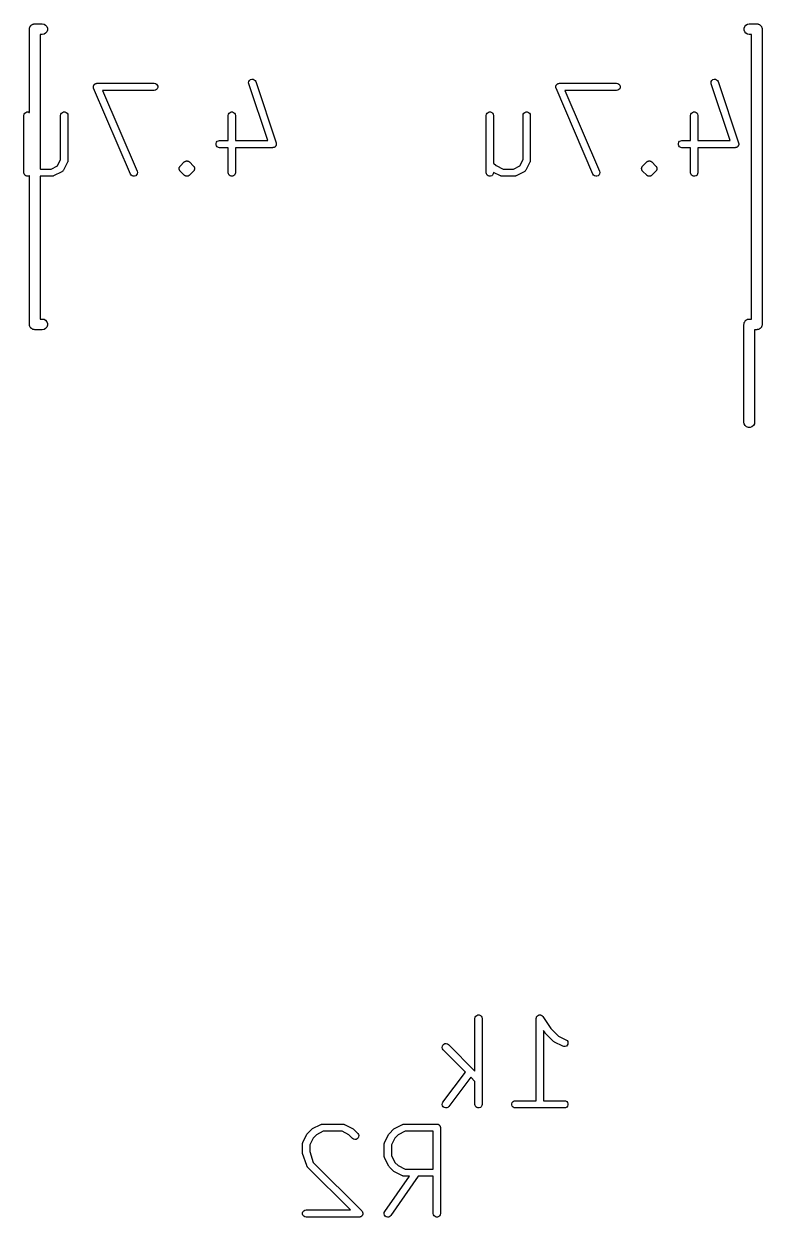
# Model space of a CAD drawing. Extents: x -0.3 to 76.5, y -74.5 to -2.2.
# Drawn here: x 16.77 to 27.15, y -50.63 to -33.85 of the extents above; entities that cross this region are included whole.
import ezdxf

# ---------------------------------------------------------------- set-up
doc = ezdxf.new("R2010")
doc.units = 0
doc.header["$MEASUREMENT"] = 0
doc.layers.add('BLACK', color=7, linetype='CONTINUOUS')

msp = doc.modelspace()

# ---------------------------------------------------------------- linework, layer by layer
at = {"layer": 'Black'}
for p, q in [((16.8578, -33.8937), (16.86, -33.8875)), ((16.86, -33.8875), (16.8643, -33.8825)), ((16.8643, -33.8825), (16.8675, -33.8768)), ((16.8675, -33.8768), (16.8726, -33.8726)), ((16.8726, -33.8726), (16.8768, -33.8675)), ((16.8768, -33.8675), (16.8825, -33.8643)), ((16.8825, -33.8643), (16.8875, -33.86)), ((16.8875, -33.86), (16.8937, -33.8578)), ((16.8937, -33.8578), (16.8993, -33.8545)), ((16.8993, -33.8545), (16.9058, -33.8534)), ((16.9058, -33.8534), (16.912, -33.8511)), ((16.912, -33.8511), (16.9185, -33.8511)), ((16.9185, -33.8511), (16.925, -33.85)), ((16.925, -33.85), (17.03, -33.85)), ((17.03, -33.85), (17.0557, -33.8545)), ((17.0557, -33.8545), (17.0782, -33.8675)), ((17.0782, -33.8675), (17.095, -33.8875)), ((17.095, -33.8875), (17.1039, -33.912)), ((26.8961, -33.912), (26.905, -33.8875)), ((26.905, -33.8875), (26.9218, -33.8675)), ((26.9218, -33.8675), (26.9443, -33.8545)), ((26.9443, -33.8545), (26.97, -33.85)), ((26.97, -33.85), (27.075, -33.85)), ((27.075, -33.85), (27.0815, -33.8511)), ((27.0815, -33.8511), (27.088, -33.8511)), ((27.088, -33.8511), (27.0942, -33.8534)), ((27.0942, -33.8534), (27.1007, -33.8545)), ((27.1007, -33.8545), (27.1063, -33.8578)), ((27.1063, -33.8578), (27.1125, -33.86)), ((27.1125, -33.86), (27.1175, -33.8643)), ((27.1175, -33.8643), (27.1232, -33.8675)), ((27.1232, -33.8675), (27.1274, -33.8726)), ((27.1274, -33.8726), (27.1325, -33.8768)), ((27.1325, -33.8768), (27.1357, -33.8825)), ((27.1357, -33.8825), (27.14, -33.8875)), ((27.14, -33.8875), (27.1422, -33.8937)), ((16.85, -33.925), (16.8511, -33.9185)), ((16.85, -35.0955), (16.85, -33.925)), ((16.8511, -33.912), (16.8534, -33.9058)), ((16.8511, -33.9185), (16.8511, -33.912)), ((16.8534, -33.9058), (16.8545, -33.8993)), ((16.8545, -33.8993), (16.8578, -33.8937)), ((17.03, -34), (17, -34)), ((17, -34), (17, -35.888)), ((17.0557, -33.9955), (17.03, -34)), ((17.0782, -33.9825), (17.0557, -33.9955)), ((17.095, -33.9625), (17.0782, -33.9825)), ((17.1039, -33.938), (17.095, -33.9625)), ((17.1039, -33.912), (17.1039, -33.938)), ((26.8961, -33.938), (26.8961, -33.912)), ((26.905, -33.9625), (26.8961, -33.938)), ((26.9218, -33.9825), (26.905, -33.9625)), ((26.9443, -33.9955), (26.9218, -33.9825)), ((26.97, -34), (26.9443, -33.9955)), ((27, -34), (26.97, -34)), ((27, -38), (27, -34)), ((27.1422, -33.8937), (27.1455, -33.8993)), ((27.1455, -33.8993), (27.1466, -33.9058)), ((27.1466, -33.9058), (27.1489, -33.912)), ((27.1489, -33.912), (27.1489, -33.9185)), ((27.1489, -33.9185), (27.15, -33.925)), ((27.15, -33.925), (27.15, -38.075)), ((17.7497, -34.7272), (17.7507, -34.7244)), ((17.7497, -34.7331), (17.7497, -34.7272)), ((17.7507, -34.7244), (17.7511, -34.7214)), ((17.7511, -34.7214), (17.7537, -34.7161)), ((17.7537, -34.7161), (17.7557, -34.7106)), ((17.7557, -34.7106), (17.7577, -34.7083)), ((17.7577, -34.7083), (17.7591, -34.7056)), ((17.7591, -34.7056), (17.7633, -34.7016)), ((17.7633, -34.7016), (17.7671, -34.6971)), ((17.7671, -34.6971), (17.7697, -34.6956)), ((17.7697, -34.6956), (17.7719, -34.6935)), ((17.7719, -34.6935), (17.7773, -34.6912)), ((17.7773, -34.6912), (17.7824, -34.6883)), ((17.7824, -34.6883), (17.7853, -34.6878)), ((17.7853, -34.6878), (17.7881, -34.6866)), ((17.7881, -34.6866), (17.794, -34.6863)), ((17.794, -34.6863), (17.7997, -34.6852)), ((17.7997, -34.6852), (18.6041, -34.6852)), ((18.6041, -34.6852), (18.6214, -34.6883)), ((18.6214, -34.6883), (18.6367, -34.6971)), ((18.6367, -34.6971), (18.6481, -34.7106)), ((18.6481, -34.7106), (18.6541, -34.7272)), ((18.6541, -34.7272), (18.6541, -34.7449)), ((19.9321, -34.6772), (19.9357, -34.6599)), ((19.9347, -34.6947), (19.9321, -34.6772)), ((20.1997, -35.4896), (19.9347, -34.6947)), ((19.9357, -34.6599), (19.9449, -34.6449)), ((19.9449, -34.6449), (19.9587, -34.6339)), ((19.9587, -34.6339), (19.9755, -34.6283)), ((19.9755, -34.6283), (19.9931, -34.6288)), ((19.9931, -34.6288), (20.0095, -34.6353)), ((20.0095, -34.6353), (20.0227, -34.647)), ((20.0227, -34.647), (20.0311, -34.6625)), ((20.0311, -34.6625), (20.3184, -35.5243)), ((24.2497, -34.7272), (24.2507, -34.7244)), ((24.2497, -34.7331), (24.2497, -34.7272)), ((24.2507, -34.7244), (24.2511, -34.7214)), ((24.2511, -34.7214), (24.2537, -34.7161)), ((24.2537, -34.7161), (24.2557, -34.7106)), ((24.2557, -34.7106), (24.2577, -34.7083)), ((24.2577, -34.7083), (24.2591, -34.7056)), ((24.2591, -34.7056), (24.2633, -34.7016)), ((24.2633, -34.7016), (24.2671, -34.6971)), ((24.2671, -34.6971), (24.2697, -34.6956)), ((24.2697, -34.6956), (24.2719, -34.6935)), ((24.2719, -34.6935), (24.2773, -34.6912)), ((24.2773, -34.6912), (24.2824, -34.6883)), ((24.2824, -34.6883), (24.2853, -34.6878)), ((24.2853, -34.6878), (24.2881, -34.6866)), ((24.2881, -34.6866), (24.294, -34.6863)), ((24.294, -34.6863), (24.2997, -34.6852)), ((24.2997, -34.6852), (25.1041, -34.6852)), ((25.1041, -34.6852), (25.1214, -34.6883)), ((25.1214, -34.6883), (25.1367, -34.6971)), ((25.1367, -34.6971), (25.1481, -34.7106)), ((25.1481, -34.7106), (25.1541, -34.7272)), ((25.1541, -34.7272), (25.1541, -34.7449)), ((26.4321, -34.6772), (26.4357, -34.6599)), ((26.4347, -34.6947), (26.4321, -34.6772)), ((26.6997, -35.4896), (26.4347, -34.6947)), ((26.4357, -34.6599), (26.4449, -34.6449)), ((26.4449, -34.6449), (26.4587, -34.6339)), ((26.4587, -34.6339), (26.4755, -34.6283)), ((26.4755, -34.6283), (26.4931, -34.6288)), ((26.4931, -34.6288), (26.5095, -34.6353)), ((26.5095, -34.6353), (26.5227, -34.647)), ((26.5227, -34.647), (26.5311, -34.6625)), ((26.5311, -34.6625), (26.8184, -35.5243)), ((17.749, -34.7389), (17.7497, -34.7331)), ((17.7497, -34.7418), (17.749, -34.7389)), ((17.7497, -34.7449), (17.7497, -34.7418)), ((17.7517, -34.7504), (17.7497, -34.7449)), ((17.753, -34.7561), (17.7517, -34.7504)), ((18.2701, -35.9626), (17.753, -34.7561)), ((18.6041, -34.7868), (17.8768, -34.7868)), ((17.8768, -34.7868), (18.3635, -35.9225)), ((18.6214, -34.7838), (18.6041, -34.7868)), ((18.6367, -34.775), (18.6214, -34.7838)), ((18.6481, -34.7614), (18.6367, -34.775)), ((18.6541, -34.7449), (18.6481, -34.7614)), ((24.249, -34.7389), (24.2497, -34.7331)), ((24.2497, -34.7418), (24.249, -34.7389)), ((24.2497, -34.7449), (24.2497, -34.7418)), ((24.2517, -34.7504), (24.2497, -34.7449)), ((24.253, -34.7561), (24.2517, -34.7504)), ((24.7701, -35.9626), (24.253, -34.7561)), ((25.1041, -34.7868), (24.3768, -34.7868)), ((24.3768, -34.7868), (24.8635, -35.9225)), ((25.1214, -34.7838), (25.1041, -34.7868)), ((25.1367, -34.775), (25.1214, -34.7838)), ((25.1481, -34.7614), (25.1367, -34.775)), ((25.1541, -34.7449), (25.1481, -34.7614)), ((16.7722, -35.1382), (16.7753, -35.1208)), ((16.7722, -35.9425), (16.7722, -35.1382)), ((16.7753, -35.1208), (16.7841, -35.1056)), ((16.7841, -35.1056), (16.7976, -35.0942)), ((16.7976, -35.0942), (16.8142, -35.0882)), ((16.8142, -35.0882), (16.8319, -35.0882)), ((16.8319, -35.0882), (16.8484, -35.0942)), ((16.8484, -35.0942), (16.85, -35.0955)), ((17.2893, -35.1382), (17.2924, -35.1208)), ((17.2893, -35.7582), (17.2893, -35.1382)), ((17.2924, -35.1208), (17.3012, -35.1056)), ((17.3012, -35.1056), (17.3147, -35.0942)), ((17.3147, -35.0942), (17.3313, -35.0882)), ((17.3313, -35.0882), (17.3489, -35.0882)), ((17.3489, -35.0882), (17.3655, -35.0942)), ((17.3655, -35.0942), (17.379, -35.1056)), ((17.379, -35.1056), (17.3879, -35.1208)), ((17.3879, -35.1208), (17.3909, -35.1382)), ((17.3909, -35.1382), (17.3909, -35.7702)), ((19.6449, -35.1382), (19.6479, -35.1208)), ((19.6449, -35.4896), (19.6449, -35.1382)), ((19.6479, -35.1208), (19.6568, -35.1056)), ((19.6568, -35.1056), (19.6703, -35.0942)), ((19.6703, -35.0942), (19.6868, -35.0882)), ((19.6868, -35.0882), (19.7045, -35.0882)), ((19.7045, -35.0882), (19.7211, -35.0942)), ((19.7211, -35.0942), (19.7346, -35.1056)), ((19.7346, -35.1056), (19.7434, -35.1208)), ((19.7434, -35.1208), (19.7465, -35.1382)), ((19.7465, -35.1382), (19.7465, -35.4896)), ((23.2722, -35.1382), (23.2753, -35.1208)), ((23.2722, -35.9425), (23.2722, -35.1382)), ((23.2753, -35.1208), (23.2841, -35.1056)), ((23.2841, -35.1056), (23.2976, -35.0942)), ((23.2976, -35.0942), (23.3142, -35.0882)), ((23.3142, -35.0882), (23.3319, -35.0882)), ((23.3319, -35.0882), (23.3484, -35.0942)), ((23.3484, -35.0942), (23.362, -35.1056)), ((23.362, -35.1056), (23.3708, -35.1208)), ((23.3708, -35.1208), (23.3738, -35.1382)), ((23.3738, -35.1382), (23.3738, -35.8066)), ((23.7893, -35.1382), (23.7924, -35.1208)), ((23.7893, -35.7582), (23.7893, -35.1382)), ((23.7924, -35.1208), (23.8012, -35.1056)), ((23.8012, -35.1056), (23.8147, -35.0942)), ((23.8147, -35.0942), (23.8313, -35.0882)), ((23.8313, -35.0882), (23.8489, -35.0882)), ((23.8489, -35.0882), (23.8655, -35.0942)), ((23.8655, -35.0942), (23.879, -35.1056)), ((23.879, -35.1056), (23.8879, -35.1208)), ((23.8879, -35.1208), (23.8909, -35.1382)), ((23.8909, -35.1382), (23.8909, -35.7702)), ((26.1449, -35.1382), (26.1479, -35.1208)), ((26.1449, -35.4896), (26.1449, -35.1382)), ((26.1479, -35.1208), (26.1568, -35.1056)), ((26.1568, -35.1056), (26.1703, -35.0942)), ((26.1703, -35.0942), (26.1868, -35.0882)), ((26.1868, -35.0882), (26.2045, -35.0882)), ((26.2045, -35.0882), (26.2211, -35.0942)), ((26.2211, -35.0942), (26.2346, -35.1056)), ((26.2346, -35.1056), (26.2434, -35.1208)), ((26.2434, -35.1208), (26.2465, -35.1382)), ((26.2465, -35.1382), (26.2465, -35.4896)), ((19.4733, -35.5316), (19.4793, -35.515)), ((19.4733, -35.5492), (19.4733, -35.5316)), ((19.4793, -35.5658), (19.4733, -35.5492)), ((19.4793, -35.515), (19.4907, -35.5015)), ((19.4907, -35.5793), (19.4793, -35.5658)), ((19.4907, -35.5015), (19.5059, -35.4926)), ((19.5059, -35.4926), (19.5233, -35.4896)), ((19.5233, -35.4896), (19.6449, -35.4896)), ((19.7465, -35.4896), (20.1997, -35.4896)), ((20.3109, -35.5697), (20.3082, -35.5741)), ((20.3142, -35.5658), (20.3109, -35.5697)), ((20.3155, -35.5623), (20.3142, -35.5658)), ((20.3174, -35.5591), (20.3155, -35.5623)), ((20.3185, -35.554), (20.3174, -35.5591)), ((20.3184, -35.5243), (20.3189, -35.528)), ((20.3202, -35.5492), (20.3185, -35.554)), ((20.3189, -35.528), (20.3202, -35.5316)), ((20.3202, -35.5316), (20.3202, -35.5367)), ((20.3202, -35.5367), (20.321, -35.5418)), ((20.321, -35.5418), (20.3202, -35.5454)), ((20.3202, -35.5454), (20.3202, -35.5492)), ((25.9733, -35.5316), (25.9793, -35.515)), ((25.9733, -35.5492), (25.9733, -35.5316)), ((25.9793, -35.5658), (25.9733, -35.5492)), ((25.9793, -35.515), (25.9907, -35.5015)), ((25.9907, -35.5793), (25.9793, -35.5658)), ((25.9907, -35.5015), (26.0059, -35.4926)), ((26.0059, -35.4926), (26.0233, -35.4896)), ((26.0233, -35.4896), (26.1449, -35.4896)), ((26.2465, -35.4896), (26.6997, -35.4896)), ((26.8109, -35.5697), (26.8082, -35.5741)), ((26.8142, -35.5658), (26.8109, -35.5697)), ((26.8155, -35.5623), (26.8142, -35.5658)), ((26.8174, -35.5591), (26.8155, -35.5623)), ((26.8185, -35.554), (26.8174, -35.5591)), ((26.8184, -35.5243), (26.8189, -35.528)), ((26.8202, -35.5492), (26.8185, -35.554)), ((26.8189, -35.528), (26.8202, -35.5316)), ((26.8202, -35.5316), (26.8202, -35.5367)), ((26.8202, -35.5367), (26.821, -35.5418)), ((26.821, -35.5418), (26.8202, -35.5454)), ((26.8202, -35.5454), (26.8202, -35.5492)), ((19.5059, -35.5881), (19.4907, -35.5793)), ((19.5233, -35.5912), (19.5059, -35.5881)), ((19.6449, -35.5912), (19.5233, -35.5912)), ((19.6449, -35.9425), (19.6449, -35.5912)), ((20.2702, -35.5912), (19.7465, -35.5912)), ((19.7465, -35.5912), (19.7465, -35.9425)), ((20.2739, -35.5905), (20.2702, -35.5912)), ((20.2776, -35.5906), (20.2739, -35.5905)), ((20.2825, -35.589), (20.2776, -35.5906)), ((20.2876, -35.5881), (20.2825, -35.589)), ((20.2908, -35.5862), (20.2876, -35.5881)), ((20.2944, -35.5851), (20.2908, -35.5862)), ((20.2984, -35.5819), (20.2944, -35.5851)), ((20.3028, -35.5793), (20.2984, -35.5819)), ((20.3053, -35.5764), (20.3028, -35.5793)), ((20.3082, -35.5741), (20.3053, -35.5764)), ((26.0059, -35.5881), (25.9907, -35.5793)), ((26.0233, -35.5912), (26.0059, -35.5881)), ((26.1449, -35.5912), (26.0233, -35.5912)), ((26.1449, -35.9425), (26.1449, -35.5912)), ((26.7702, -35.5912), (26.2465, -35.5912)), ((26.2465, -35.5912), (26.2465, -35.9425)), ((26.7739, -35.5905), (26.7702, -35.5912)), ((26.7776, -35.5906), (26.7739, -35.5905)), ((26.7825, -35.589), (26.7776, -35.5906)), ((26.7876, -35.5881), (26.7825, -35.589)), ((26.7908, -35.5862), (26.7876, -35.5881)), ((26.7944, -35.5851), (26.7908, -35.5862)), ((26.7984, -35.5819), (26.7944, -35.5851)), ((26.8028, -35.5793), (26.7984, -35.5819)), ((26.8053, -35.5764), (26.8028, -35.5793)), ((26.8082, -35.5741), (26.8053, -35.5764)), ((17, -35.888), (17.0074, -35.8917)), ((17.0074, -35.8917), (17.1558, -35.8917)), ((17.1558, -35.8917), (17.2448, -35.8472)), ((17.2448, -35.8472), (17.2893, -35.7582)), ((17.3856, -35.7929), (17.3281, -35.9078)), ((17.3864, -35.7901), (17.3856, -35.7929)), ((17.3879, -35.7876), (17.3864, -35.7901)), ((17.3889, -35.7817), (17.3879, -35.7876)), ((17.3906, -35.776), (17.3889, -35.7817)), ((17.3909, -35.7702), (17.3904, -35.7731)), ((17.3904, -35.7731), (17.3906, -35.776)), ((18.9556, -35.8807), (18.9568, -35.8764)), ((18.956, -35.8851), (18.9556, -35.8807)), ((18.9556, -35.8895), (18.956, -35.8851)), ((18.9568, -35.8938), (18.9556, -35.8895)), ((18.9568, -35.8764), (18.9572, -35.8719)), ((18.9572, -35.8982), (18.9568, -35.8938)), ((18.9572, -35.8719), (18.959, -35.8679)), ((18.959, -35.9023), (18.9572, -35.8982)), ((18.959, -35.8679), (18.9602, -35.8636)), ((18.9602, -35.9066), (18.959, -35.9023)), ((18.9602, -35.8636), (18.9627, -35.86)), ((18.9627, -35.86), (18.9646, -35.856)), ((18.9646, -35.856), (18.9678, -35.8528)), ((18.9678, -35.8528), (18.9703, -35.8492)), ((18.9703, -35.8492), (19.0278, -35.7917)), ((19.0278, -35.7917), (19.0314, -35.7892)), ((19.0314, -35.7892), (19.0346, -35.786)), ((19.0346, -35.786), (19.0366, -35.7851)), ((19.0366, -35.7851), (19.0383, -35.7836)), ((19.0383, -35.7836), (19.0404, -35.7829)), ((19.0404, -35.7829), (19.0422, -35.7816)), ((19.0422, -35.7816), (19.0465, -35.7805)), ((19.0465, -35.7805), (19.0505, -35.7786)), ((19.0505, -35.7786), (19.0528, -35.7784)), ((19.0528, -35.7784), (19.0549, -35.7776)), ((19.0549, -35.7776), (19.0571, -35.7776)), ((19.0571, -35.7776), (19.0593, -35.777)), ((19.0593, -35.777), (19.0637, -35.7774)), ((19.0637, -35.7774), (19.0681, -35.777)), ((19.0681, -35.777), (19.0703, -35.7776)), ((19.0703, -35.7776), (19.0725, -35.7776)), ((19.0725, -35.7776), (19.0746, -35.7784)), ((19.0746, -35.7784), (19.0768, -35.7786)), ((19.0768, -35.7786), (19.0809, -35.7805)), ((19.0809, -35.7805), (19.0852, -35.7816)), ((19.0852, -35.7816), (19.087, -35.7829)), ((19.087, -35.7829), (19.0891, -35.7836)), ((19.0891, -35.7836), (19.0908, -35.7851)), ((19.0908, -35.7851), (19.0928, -35.786)), ((19.0928, -35.786), (19.096, -35.7892)), ((19.096, -35.7892), (19.0996, -35.7917)), ((19.0996, -35.7917), (19.1571, -35.8492)), ((19.1571, -35.8492), (19.1596, -35.8528)), ((19.1596, -35.8528), (19.1628, -35.856)), ((19.1628, -35.856), (19.1646, -35.86)), ((19.1646, -35.86), (19.1672, -35.8636)), ((19.1672, -35.8636), (19.1683, -35.8679)), ((19.1683, -35.9023), (19.1672, -35.9066)), ((19.1683, -35.8679), (19.1702, -35.8719)), ((19.1702, -35.8982), (19.1683, -35.9023)), ((19.1702, -35.8719), (19.1706, -35.8764)), ((19.1706, -35.8938), (19.1702, -35.8982)), ((19.1706, -35.8764), (19.1717, -35.8807)), ((19.1717, -35.8895), (19.1706, -35.8938)), ((19.1717, -35.8807), (19.1714, -35.8851)), ((19.1714, -35.8851), (19.1717, -35.8895)), ((23.3738, -35.8066), (23.4106, -35.8433)), ((23.4106, -35.8433), (23.5074, -35.8917)), ((23.5074, -35.8917), (23.6558, -35.8917)), ((23.6558, -35.8917), (23.7448, -35.8472)), ((23.7448, -35.8472), (23.7893, -35.7582)), ((23.8856, -35.7929), (23.8281, -35.9078)), ((23.8864, -35.7901), (23.8856, -35.7929)), ((23.8879, -35.7876), (23.8864, -35.7901)), ((23.8889, -35.7817), (23.8879, -35.7876)), ((23.8906, -35.776), (23.8889, -35.7817)), ((23.8909, -35.7702), (23.8904, -35.7731)), ((23.8904, -35.7731), (23.8906, -35.776)), ((25.4556, -35.8807), (25.4568, -35.8764)), ((25.456, -35.8851), (25.4556, -35.8807)), ((25.4556, -35.8895), (25.456, -35.8851)), ((25.4568, -35.8938), (25.4556, -35.8895)), ((25.4568, -35.8764), (25.4572, -35.8719)), ((25.4572, -35.8982), (25.4568, -35.8938)), ((25.4572, -35.8719), (25.459, -35.8679)), ((25.459, -35.9023), (25.4572, -35.8982)), ((25.459, -35.8679), (25.4602, -35.8636)), ((25.4602, -35.9066), (25.459, -35.9023)), ((25.4602, -35.8636), (25.4627, -35.86)), ((25.4627, -35.86), (25.4646, -35.856)), ((25.4646, -35.856), (25.4678, -35.8528)), ((25.4678, -35.8528), (25.4703, -35.8492)), ((25.4703, -35.8492), (25.5278, -35.7917)), ((25.5278, -35.7917), (25.5314, -35.7892)), ((25.5314, -35.7892), (25.5346, -35.786)), ((25.5346, -35.786), (25.5366, -35.7851)), ((25.5366, -35.7851), (25.5383, -35.7836)), ((25.5383, -35.7836), (25.5404, -35.7829)), ((25.5404, -35.7829), (25.5422, -35.7816)), ((25.5422, -35.7816), (25.5465, -35.7805)), ((25.5465, -35.7805), (25.5505, -35.7786)), ((25.5505, -35.7786), (25.5528, -35.7784)), ((25.5528, -35.7784), (25.5549, -35.7776)), ((25.5549, -35.7776), (25.5571, -35.7776)), ((25.5571, -35.7776), (25.5593, -35.777)), ((25.5593, -35.777), (25.5637, -35.7774)), ((25.5637, -35.7774), (25.5681, -35.777)), ((25.5681, -35.777), (25.5703, -35.7776)), ((25.5703, -35.7776), (25.5725, -35.7776)), ((25.5725, -35.7776), (25.5746, -35.7784)), ((25.5746, -35.7784), (25.5768, -35.7786)), ((25.5768, -35.7786), (25.5809, -35.7805)), ((25.5809, -35.7805), (25.5852, -35.7816)), ((25.5852, -35.7816), (25.587, -35.7829)), ((25.587, -35.7829), (25.5891, -35.7836)), ((25.5891, -35.7836), (25.5908, -35.7851)), ((25.5908, -35.7851), (25.5928, -35.786)), ((25.5928, -35.786), (25.596, -35.7892)), ((25.596, -35.7892), (25.5996, -35.7917)), ((25.5996, -35.7917), (25.6571, -35.8492)), ((25.6571, -35.8492), (25.6596, -35.8528)), ((25.6596, -35.8528), (25.6628, -35.856)), ((25.6628, -35.856), (25.6646, -35.86)), ((25.6646, -35.86), (25.6672, -35.8636)), ((25.6672, -35.8636), (25.6683, -35.8679)), ((25.6683, -35.9023), (25.6672, -35.9066)), ((25.6683, -35.8679), (25.6702, -35.8719)), ((25.6702, -35.8982), (25.6683, -35.9023)), ((25.6702, -35.8719), (25.6706, -35.8764)), ((25.6706, -35.8938), (25.6702, -35.8982)), ((25.6706, -35.8764), (25.6717, -35.8807)), ((25.6717, -35.8895), (25.6706, -35.8938)), ((25.6717, -35.8807), (25.6714, -35.8851)), ((25.6714, -35.8851), (25.6717, -35.8895)), ((16.7753, -35.9599), (16.7722, -35.9425)), ((16.7841, -35.9752), (16.7753, -35.9599)), ((16.7976, -35.9865), (16.7841, -35.9752)), ((16.8142, -35.9926), (16.7976, -35.9865)), ((16.8319, -35.9926), (16.8142, -35.9926)), ((16.8484, -35.9865), (16.8319, -35.9926)), ((16.85, -35.9852), (16.8484, -35.9865)), ((16.85, -38.075), (16.85, -35.9852)), ((17.1678, -35.9933), (17, -35.9933)), ((17, -35.9933), (17, -38)), ((17.1706, -35.9928), (17.1678, -35.9933)), ((17.1736, -35.993), (17.1706, -35.9928)), ((17.1793, -35.9913), (17.1736, -35.993)), ((17.1851, -35.9903), (17.1793, -35.9913)), ((17.1877, -35.9888), (17.1851, -35.9903)), ((17.1905, -35.988), (17.1877, -35.9888)), ((17.3054, -35.9305), (17.1905, -35.988)), ((17.3114, -35.9261), (17.3054, -35.9305)), ((17.3176, -35.922), (17.3114, -35.9261)), ((17.3184, -35.9209), (17.3176, -35.922)), ((17.3196, -35.92), (17.3184, -35.9209)), ((17.3237, -35.9138), (17.3196, -35.92)), ((17.3281, -35.9078), (17.3237, -35.9138)), ((18.2798, -35.9773), (18.2701, -35.9626)), ((18.2939, -35.9879), (18.2798, -35.9773)), ((18.3108, -35.993), (18.2939, -35.9879)), ((18.3284, -35.992), (18.3108, -35.993)), ((18.3446, -35.9851), (18.3284, -35.992)), ((18.3575, -35.973), (18.3446, -35.9851)), ((18.3654, -35.9572), (18.3575, -35.973)), ((18.3635, -35.9225), (18.3675, -35.9397)), ((18.3675, -35.9397), (18.3654, -35.9572)), ((18.9627, -35.9102), (18.9602, -35.9066)), ((18.9646, -35.9142), (18.9627, -35.9102)), ((18.9678, -35.9174), (18.9646, -35.9142)), ((18.9703, -35.921), (18.9678, -35.9174)), ((19.0278, -35.9785), (18.9703, -35.921)), ((19.0314, -35.981), (19.0278, -35.9785)), ((19.0346, -35.9842), (19.0314, -35.981)), ((19.0366, -35.9851), (19.0346, -35.9842)), ((19.0383, -35.9865), (19.0366, -35.9851)), ((19.0404, -35.9873), (19.0383, -35.9865)), ((19.0422, -35.9886), (19.0404, -35.9873)), ((19.0465, -35.9897), (19.0422, -35.9886)), ((19.0505, -35.9916), (19.0465, -35.9897)), ((19.0528, -35.9918), (19.0505, -35.9916)), ((19.0549, -35.9926), (19.0528, -35.9918)), ((19.0571, -35.9926), (19.0549, -35.9926)), ((19.0593, -35.9932), (19.0571, -35.9926)), ((19.0637, -35.9928), (19.0593, -35.9932)), ((19.0681, -35.9932), (19.0637, -35.9928)), ((19.0703, -35.9926), (19.0681, -35.9932)), ((19.0725, -35.9926), (19.0703, -35.9926)), ((19.0746, -35.9918), (19.0725, -35.9926)), ((19.0768, -35.9916), (19.0746, -35.9918)), ((19.0809, -35.9897), (19.0768, -35.9916)), ((19.0852, -35.9886), (19.0809, -35.9897)), ((19.087, -35.9873), (19.0852, -35.9886)), ((19.0891, -35.9865), (19.087, -35.9873)), ((19.0908, -35.9851), (19.0891, -35.9865)), ((19.0928, -35.9842), (19.0908, -35.9851)), ((19.096, -35.981), (19.0928, -35.9842)), ((19.0996, -35.9785), (19.096, -35.981)), ((19.1571, -35.921), (19.0996, -35.9785)), ((19.1596, -35.9174), (19.1571, -35.921)), ((19.1628, -35.9142), (19.1596, -35.9174)), ((19.1646, -35.9102), (19.1628, -35.9142)), ((19.1672, -35.9066), (19.1646, -35.9102)), ((19.6479, -35.9599), (19.6449, -35.9425)), ((19.6568, -35.9752), (19.6479, -35.9599)), ((19.6703, -35.9865), (19.6568, -35.9752)), ((19.6868, -35.9926), (19.6703, -35.9865)), ((19.7045, -35.9926), (19.6868, -35.9926)), ((19.7211, -35.9865), (19.7045, -35.9926)), ((19.7346, -35.9752), (19.7211, -35.9865)), ((19.7434, -35.9599), (19.7346, -35.9752)), ((19.7465, -35.9425), (19.7434, -35.9599)), ((23.2753, -35.9599), (23.2722, -35.9425)), ((23.2841, -35.9752), (23.2753, -35.9599)), ((23.2976, -35.9865), (23.2841, -35.9752)), ((23.3142, -35.9926), (23.2976, -35.9865)), ((23.3319, -35.9926), (23.3142, -35.9926)), ((23.3484, -35.9865), (23.3319, -35.9926)), ((23.362, -35.9752), (23.3484, -35.9865)), ((23.3708, -35.9599), (23.362, -35.9752)), ((23.3738, -35.9425), (23.3708, -35.9599)), ((23.4727, -35.988), (23.3738, -35.9386)), ((23.3738, -35.9386), (23.3738, -35.9425)), ((23.4755, -35.9888), (23.4727, -35.988)), ((23.478, -35.9903), (23.4755, -35.9888)), ((23.4839, -35.9913), (23.478, -35.9903)), ((23.4896, -35.993), (23.4839, -35.9913)), ((23.4925, -35.9928), (23.4896, -35.993)), ((23.4954, -35.9933), (23.4925, -35.9928)), ((23.6678, -35.9933), (23.4954, -35.9933)), ((23.6706, -35.9928), (23.6678, -35.9933)), ((23.6736, -35.993), (23.6706, -35.9928)), ((23.6793, -35.9913), (23.6736, -35.993)), ((23.6851, -35.9903), (23.6793, -35.9913)), ((23.6877, -35.9888), (23.6851, -35.9903)), ((23.6905, -35.988), (23.6877, -35.9888)), ((23.8054, -35.9305), (23.6905, -35.988)), ((23.8114, -35.9261), (23.8054, -35.9305)), ((23.8176, -35.922), (23.8114, -35.9261)), ((23.8184, -35.9209), (23.8176, -35.922)), ((23.8196, -35.92), (23.8184, -35.9209)), ((23.8237, -35.9138), (23.8196, -35.92)), ((23.8281, -35.9078), (23.8237, -35.9138)), ((24.7798, -35.9773), (24.7701, -35.9626)), ((24.7939, -35.9879), (24.7798, -35.9773)), ((24.8108, -35.993), (24.7939, -35.9879)), ((24.8284, -35.992), (24.8108, -35.993)), ((24.8446, -35.9851), (24.8284, -35.992)), ((24.8575, -35.973), (24.8446, -35.9851)), ((24.8654, -35.9572), (24.8575, -35.973)), ((24.8635, -35.9225), (24.8675, -35.9397)), ((24.8675, -35.9397), (24.8654, -35.9572)), ((25.4627, -35.9102), (25.4602, -35.9066)), ((25.4646, -35.9142), (25.4627, -35.9102)), ((25.4678, -35.9174), (25.4646, -35.9142)), ((25.4703, -35.921), (25.4678, -35.9174)), ((25.5278, -35.9785), (25.4703, -35.921)), ((25.5314, -35.981), (25.5278, -35.9785)), ((25.5346, -35.9842), (25.5314, -35.981)), ((25.5366, -35.9851), (25.5346, -35.9842)), ((25.5383, -35.9865), (25.5366, -35.9851)), ((25.5404, -35.9873), (25.5383, -35.9865)), ((25.5422, -35.9886), (25.5404, -35.9873)), ((25.5465, -35.9897), (25.5422, -35.9886)), ((25.5505, -35.9916), (25.5465, -35.9897)), ((25.5528, -35.9918), (25.5505, -35.9916)), ((25.5549, -35.9926), (25.5528, -35.9918)), ((25.5571, -35.9926), (25.5549, -35.9926)), ((25.5593, -35.9932), (25.5571, -35.9926)), ((25.5637, -35.9928), (25.5593, -35.9932)), ((25.5681, -35.9932), (25.5637, -35.9928)), ((25.5703, -35.9926), (25.5681, -35.9932)), ((25.5725, -35.9926), (25.5703, -35.9926)), ((25.5746, -35.9918), (25.5725, -35.9926)), ((25.5768, -35.9916), (25.5746, -35.9918)), ((25.5809, -35.9897), (25.5768, -35.9916)), ((25.5852, -35.9886), (25.5809, -35.9897)), ((25.587, -35.9873), (25.5852, -35.9886)), ((25.5891, -35.9865), (25.587, -35.9873)), ((25.5908, -35.9851), (25.5891, -35.9865)), ((25.5928, -35.9842), (25.5908, -35.9851)), ((25.596, -35.981), (25.5928, -35.9842)), ((25.5996, -35.9785), (25.596, -35.981)), ((25.6571, -35.921), (25.5996, -35.9785)), ((25.6596, -35.9174), (25.6571, -35.921)), ((25.6628, -35.9142), (25.6596, -35.9174)), ((25.6646, -35.9102), (25.6628, -35.9142)), ((25.6672, -35.9066), (25.6646, -35.9102)), ((26.1479, -35.9599), (26.1449, -35.9425)), ((26.1568, -35.9752), (26.1479, -35.9599)), ((26.1703, -35.9865), (26.1568, -35.9752)), ((26.1868, -35.9926), (26.1703, -35.9865)), ((26.2045, -35.9926), (26.1868, -35.9926)), ((26.2211, -35.9865), (26.2045, -35.9926)), ((26.2346, -35.9752), (26.2211, -35.9865)), ((26.2434, -35.9599), (26.2346, -35.9752)), ((26.2465, -35.9425), (26.2434, -35.9599)), ((16.8511, -38.0815), (16.85, -38.075)), ((16.8511, -38.088), (16.8511, -38.0815)), ((17, -38), (17.03, -38)), ((17.03, -38), (17.0557, -38.0045)), ((17.0557, -38.0045), (17.0782, -38.0175)), ((17.0782, -38.0175), (17.095, -38.0375)), ((17.095, -38.0375), (17.1039, -38.062)), ((17.1039, -38.062), (17.1039, -38.088)), ((26.895, -38.075), (26.8961, -38.0685)), ((26.895, -39.45), (26.895, -38.075)), ((26.8961, -38.062), (26.8984, -38.0558)), ((26.8961, -38.0685), (26.8961, -38.062)), ((26.8984, -38.0558), (26.8995, -38.0493)), ((26.8995, -38.0493), (26.9028, -38.0437)), ((26.9028, -38.0437), (26.905, -38.0375)), ((26.905, -38.0375), (26.9093, -38.0325)), ((26.9093, -38.0325), (26.9125, -38.0268)), ((26.9125, -38.0268), (26.9176, -38.0226)), ((26.9176, -38.0226), (26.9218, -38.0175)), ((26.9218, -38.0175), (26.9275, -38.0143)), ((26.9275, -38.0143), (26.9325, -38.01)), ((26.9325, -38.01), (26.9387, -38.0078)), ((26.9387, -38.0078), (26.9443, -38.0045)), ((26.9443, -38.0045), (26.9508, -38.0034)), ((26.9508, -38.0034), (26.957, -38.0011)), ((26.957, -38.0011), (26.9635, -38.0011)), ((26.9635, -38.0011), (26.97, -38)), ((26.97, -38), (27, -38)), ((27.15, -38.075), (27.1489, -38.0815)), ((27.1489, -38.0815), (27.1489, -38.088)), ((16.8534, -38.0942), (16.8511, -38.088)), ((16.8545, -38.1007), (16.8534, -38.0942)), ((16.8578, -38.1063), (16.8545, -38.1007)), ((16.86, -38.1125), (16.8578, -38.1063)), ((16.8643, -38.1175), (16.86, -38.1125)), ((16.8675, -38.1232), (16.8643, -38.1175)), ((16.8726, -38.1274), (16.8675, -38.1232)), ((16.8768, -38.1325), (16.8726, -38.1274)), ((16.8825, -38.1357), (16.8768, -38.1325)), ((16.8875, -38.14), (16.8825, -38.1357)), ((16.8937, -38.1422), (16.8875, -38.14)), ((16.8993, -38.1455), (16.8937, -38.1422)), ((16.9058, -38.1466), (16.8993, -38.1455)), ((16.912, -38.1489), (16.9058, -38.1466)), ((16.9185, -38.1489), (16.912, -38.1489)), ((16.925, -38.15), (16.9185, -38.1489)), ((17.03, -38.15), (16.925, -38.15)), ((17.0557, -38.1455), (17.03, -38.15)), ((17.0782, -38.1325), (17.0557, -38.1455)), ((17.095, -38.1125), (17.0782, -38.1325)), ((17.1039, -38.088), (17.095, -38.1125)), ((27.075, -38.15), (27.045, -38.15)), ((27.045, -38.15), (27.045, -39.45)), ((27.0815, -38.1489), (27.075, -38.15)), ((27.088, -38.1489), (27.0815, -38.1489)), ((27.0942, -38.1466), (27.088, -38.1489)), ((27.1007, -38.1455), (27.0942, -38.1466)), ((27.1063, -38.1422), (27.1007, -38.1455)), ((27.1125, -38.14), (27.1063, -38.1422)), ((27.1175, -38.1357), (27.1125, -38.14)), ((27.1232, -38.1325), (27.1175, -38.1357)), ((27.1274, -38.1274), (27.1232, -38.1325)), ((27.1325, -38.1232), (27.1274, -38.1274)), ((27.1357, -38.1175), (27.1325, -38.1232)), ((27.14, -38.1125), (27.1357, -38.1175)), ((27.1422, -38.1063), (27.14, -38.1125)), ((27.1455, -38.1007), (27.1422, -38.1063)), ((27.1466, -38.0942), (27.1455, -38.1007)), ((27.1489, -38.088), (27.1466, -38.0942)), ((26.8995, -39.4757), (26.895, -39.45)), ((26.9125, -39.4982), (26.8995, -39.4757)), ((26.9325, -39.515), (26.9125, -39.4982)), ((26.957, -39.5239), (26.9325, -39.515)), ((26.983, -39.5239), (26.957, -39.5239)), ((27.0075, -39.515), (26.983, -39.5239)), ((27.0275, -39.4982), (27.0075, -39.515)), ((27.0405, -39.4757), (27.0275, -39.4982)), ((27.045, -39.45), (27.0405, -39.4757)), ((23.116, -47.8187), (23.1248, -47.8034)), ((23.1248, -47.8034), (23.1383, -47.7921)), ((23.1383, -47.7921), (23.1549, -47.786)), ((23.1549, -47.786), (23.1725, -47.786)), ((23.1725, -47.786), (23.1891, -47.7921)), ((23.1891, -47.7921), (23.2026, -47.8034)), ((23.2026, -47.8034), (23.2114, -47.8187)), ((23.9777, -47.8187), (23.9791, -47.8162)), ((23.9791, -47.8162), (23.9799, -47.8135)), ((23.9799, -47.8135), (23.9835, -47.8086)), ((23.9835, -47.8086), (23.9866, -47.8034)), ((23.9866, -47.8034), (23.9887, -47.8016)), ((23.9887, -47.8016), (23.9904, -47.7993)), ((23.9904, -47.7993), (23.9954, -47.796)), ((23.9954, -47.796), (24.0001, -47.7921)), ((24.0001, -47.7921), (24.0027, -47.7911)), ((24.0027, -47.7911), (24.0051, -47.7895)), ((24.0051, -47.7895), (24.011, -47.7881)), ((24.011, -47.7881), (24.0167, -47.786)), ((24.0167, -47.786), (24.0195, -47.786)), ((24.0195, -47.786), (24.0222, -47.7854)), ((24.0222, -47.7854), (24.0282, -47.786)), ((24.0282, -47.786), (24.0343, -47.786)), ((24.0343, -47.786), (24.0369, -47.787)), ((24.0369, -47.787), (24.0397, -47.7873)), ((24.0397, -47.7873), (24.0452, -47.79)), ((24.0452, -47.79), (24.0509, -47.7921)), ((24.0509, -47.7921), (24.053, -47.7939)), ((24.053, -47.7939), (24.0556, -47.7951)), ((24.0556, -47.7951), (24.0597, -47.7995)), ((24.0597, -47.7995), (24.0644, -47.8034)), ((24.0644, -47.8034), (24.0658, -47.8058)), ((24.0658, -47.8058), (24.0677, -47.8079)), ((24.0677, -47.8079), (24.1799, -47.976)), ((23.1129, -47.836), (23.116, -47.8187)), ((23.1129, -48.5752), (23.1129, -47.836)), ((23.2114, -47.8187), (23.2145, -47.836)), ((23.2145, -47.836), (23.2145, -49.0425)), ((23.9747, -47.836), (23.9752, -47.8333)), ((23.9747, -48.9917), (23.9747, -47.836)), ((23.975, -47.8305), (23.9767, -47.8246)), ((23.9752, -47.8333), (23.975, -47.8305)), ((23.9767, -47.8246), (23.9777, -47.8187)), ((24.1799, -47.976), (24.2854, -48.0816)), ((24.0981, -48.0366), (24.0763, -48.0038)), ((24.0763, -48.0038), (24.0763, -48.9917)), ((24.1016, -48.0402), (24.0981, -48.0366)), ((24.1045, -48.0443), (24.1016, -48.0402)), ((24.2194, -48.1592), (24.1045, -48.0443)), ((24.2854, -48.0816), (24.3929, -48.1353)), ((24.3929, -48.1353), (24.4071, -48.1458)), ((24.4071, -48.1458), (24.4168, -48.1606)), ((22.6535, -48.2426), (22.655, -48.2251)), ((22.658, -48.2597), (22.6535, -48.2426)), ((22.655, -48.2251), (22.6625, -48.2091)), ((22.6682, -48.2741), (22.658, -48.2597)), ((22.6625, -48.2091), (22.6749, -48.1966)), ((22.9817, -48.5877), (22.6682, -48.2741)), ((22.6749, -48.1966), (22.6909, -48.1891)), ((22.6909, -48.1891), (22.7085, -48.1876)), ((22.7085, -48.1876), (22.7255, -48.1922)), ((22.7255, -48.1922), (22.74, -48.2023)), ((22.74, -48.2023), (23.1129, -48.5752)), ((24.226, -48.1639), (24.2194, -48.1592)), ((24.2326, -48.1687), (24.226, -48.1639)), ((24.3475, -48.2262), (24.2326, -48.1687)), ((24.3644, -48.2312), (24.3475, -48.2262)), ((24.382, -48.2302), (24.3644, -48.2312)), ((24.3982, -48.2232), (24.382, -48.2302)), ((24.411, -48.211), (24.3982, -48.2232)), ((24.4189, -48.1952), (24.411, -48.211)), ((24.4168, -48.1606), (24.4209, -48.1777)), ((24.4209, -48.1777), (24.4189, -48.1952)), ((22.6634, -49.0121), (22.9817, -48.5877)), ((23.0543, -48.6603), (22.7447, -49.073)), ((23.1129, -48.7189), (23.0543, -48.6603)), ((23.1129, -49.0425), (23.1129, -48.7189)), ((23.6634, -48.9948), (23.6808, -48.9917)), ((23.6808, -48.9917), (23.9747, -48.9917)), ((24.0763, -48.9917), (24.3702, -48.9917)), ((24.3702, -48.9917), (24.3876, -48.9948)), ((22.6533, -49.0453), (22.6555, -49.0278)), ((22.6574, -49.0625), (22.6533, -49.0453)), ((22.6555, -49.0278), (22.6634, -49.0121)), ((22.667, -49.0773), (22.6574, -49.0625)), ((22.6811, -49.0879), (22.667, -49.0773)), ((22.698, -49.093), (22.6811, -49.0879)), ((22.7156, -49.092), (22.698, -49.093)), ((22.7318, -49.0851), (22.7156, -49.092)), ((22.7447, -49.073), (22.7318, -49.0851)), ((23.116, -49.0599), (23.1129, -49.0425)), ((23.1248, -49.0752), (23.116, -49.0599)), ((23.1383, -49.0865), (23.1248, -49.0752)), ((23.1549, -49.0926), (23.1383, -49.0865)), ((23.1725, -49.0926), (23.1549, -49.0926)), ((23.1891, -49.0865), (23.1725, -49.0926)), ((23.2026, -49.0752), (23.1891, -49.0865)), ((23.2114, -49.0599), (23.2026, -49.0752)), ((23.2145, -49.0425), (23.2114, -49.0599)), ((23.6307, -49.0337), (23.6368, -49.0171)), ((23.6307, -49.0514), (23.6307, -49.0337)), ((23.6368, -49.0679), (23.6307, -49.0514)), ((23.6368, -49.0171), (23.6481, -49.0036)), ((23.6481, -49.0815), (23.6368, -49.0679)), ((23.6481, -49.0036), (23.6634, -48.9948)), ((23.6634, -49.0903), (23.6481, -49.0815)), ((23.6808, -49.0933), (23.6634, -49.0903)), ((24.3702, -49.0933), (23.6808, -49.0933)), ((24.3876, -49.0903), (24.3702, -49.0933)), ((24.3876, -48.9948), (24.4028, -49.0036)), ((24.4028, -49.0815), (24.3876, -49.0903)), ((24.4028, -49.0036), (24.4142, -49.0171)), ((24.4142, -49.0679), (24.4028, -49.0815)), ((24.4142, -49.0171), (24.4202, -49.0337)), ((24.4202, -49.0514), (24.4142, -49.0679)), ((24.4202, -49.0337), (24.4202, -49.0514)), ((20.8314, -49.3831), (20.9464, -49.3256)), ((20.9464, -49.3256), (20.9492, -49.3248)), ((20.9492, -49.3248), (20.9517, -49.3233)), ((20.9517, -49.3233), (20.9576, -49.3223)), ((20.9576, -49.3223), (20.9633, -49.3206)), ((20.9633, -49.3206), (20.9662, -49.3208)), ((20.9662, -49.3208), (20.9691, -49.3202)), ((20.9691, -49.3202), (21.2563, -49.3202)), ((21.2563, -49.3202), (21.2592, -49.3208)), ((21.2592, -49.3208), (21.2621, -49.3206)), ((21.2621, -49.3206), (21.2678, -49.3223)), ((21.2678, -49.3223), (21.2737, -49.3233)), ((21.2737, -49.3233), (21.2762, -49.3248)), ((21.2762, -49.3248), (21.2791, -49.3256)), ((21.2791, -49.3256), (21.394, -49.3831)), ((21.9805, -49.3831), (22.0954, -49.3256)), ((22.0954, -49.3256), (22.0982, -49.3248)), ((22.0982, -49.3248), (22.1007, -49.3233)), ((22.1007, -49.3233), (22.1066, -49.3223)), ((22.1066, -49.3223), (22.1123, -49.3206)), ((22.1123, -49.3206), (22.1152, -49.3208)), ((22.1152, -49.3208), (22.1181, -49.3202)), ((22.1181, -49.3202), (22.5777, -49.3202)), ((22.5777, -49.3202), (22.5821, -49.321)), ((22.5821, -49.321), (22.5866, -49.321)), ((22.5866, -49.321), (22.5907, -49.3225)), ((22.5907, -49.3225), (22.5951, -49.3233)), ((22.5951, -49.3233), (22.599, -49.3255)), ((22.599, -49.3255), (22.6031, -49.3271)), ((22.6031, -49.3271), (22.6065, -49.3299)), ((20.6938, -49.5781), (20.7513, -49.4632)), ((20.7513, -49.4632), (20.7561, -49.4567)), ((20.7561, -49.4567), (20.7608, -49.45)), ((20.7608, -49.45), (20.8182, -49.3926)), ((20.8182, -49.3926), (20.8249, -49.3879)), ((20.8249, -49.3879), (20.8314, -49.3831)), ((20.8843, -49.4703), (20.8385, -49.516)), ((20.9811, -49.4218), (20.8843, -49.4703)), ((21.2443, -49.4218), (20.9811, -49.4218)), ((21.3411, -49.4703), (21.2443, -49.4218)), ((21.3928, -49.5219), (21.3411, -49.4703)), ((21.394, -49.3831), (21.4005, -49.3879)), ((21.4005, -49.3879), (21.4072, -49.3926)), ((21.4072, -49.3926), (21.4646, -49.45)), ((21.4646, -49.45), (21.4747, -49.4645)), ((21.4747, -49.4645), (21.4793, -49.4815)), ((21.4793, -49.4815), (21.4778, -49.4991)), ((21.8429, -49.5781), (21.9003, -49.4632)), ((21.9003, -49.4632), (21.9052, -49.4567)), ((21.9052, -49.4567), (21.9098, -49.45)), ((21.9098, -49.45), (21.9673, -49.3926)), ((21.9673, -49.3926), (21.974, -49.3879)), ((21.974, -49.3879), (21.9805, -49.3831)), ((22.0333, -49.4703), (21.9875, -49.516)), ((22.1301, -49.4218), (22.0333, -49.4703)), ((22.5269, -49.4218), (22.1301, -49.4218)), ((22.5269, -49.9522), (22.5269, -49.4218)), ((22.6065, -49.3299), (22.6104, -49.3321)), ((22.6104, -49.3321), (22.6132, -49.3355)), ((22.6132, -49.3355), (22.6167, -49.3384)), ((22.6167, -49.3384), (22.6189, -49.3422)), ((22.6189, -49.3422), (22.6217, -49.3456)), ((22.6217, -49.3456), (22.6233, -49.3498)), ((22.6233, -49.3498), (22.6255, -49.3537)), ((22.6255, -49.3537), (22.6262, -49.3581)), ((22.6262, -49.3581), (22.6278, -49.3622)), ((22.6278, -49.3622), (22.6278, -49.3667)), ((22.6278, -49.3667), (22.6285, -49.371)), ((22.6285, -49.371), (22.6285, -50.5775)), ((20.6885, -49.6009), (20.689, -49.598)), ((20.6885, -49.7158), (20.6885, -49.6009)), ((20.6888, -49.5951), (20.6905, -49.5893)), ((20.689, -49.598), (20.6888, -49.5951)), ((20.6905, -49.5893), (20.6915, -49.5835)), ((20.6915, -49.5835), (20.693, -49.5809)), ((20.693, -49.5809), (20.6938, -49.5781)), ((20.8385, -49.516), (20.7901, -49.6128)), ((20.7901, -49.6128), (20.7901, -49.7075)), ((21.4072, -49.532), (21.3928, -49.5219)), ((21.4243, -49.5366), (21.4072, -49.532)), ((21.4418, -49.535), (21.4243, -49.5366)), ((21.4578, -49.5276), (21.4418, -49.535)), ((21.4703, -49.5151), (21.4578, -49.5276)), ((21.4778, -49.4991), (21.4703, -49.5151)), ((21.8375, -49.6009), (21.838, -49.598)), ((21.8375, -49.7732), (21.8375, -49.6009)), ((21.8378, -49.5951), (21.8395, -49.5893)), ((21.838, -49.598), (21.8378, -49.5951)), ((21.8395, -49.5893), (21.8406, -49.5835)), ((21.8406, -49.5835), (21.842, -49.5809)), ((21.842, -49.5809), (21.8429, -49.5781)), ((21.9875, -49.516), (21.9391, -49.6128)), ((21.9391, -49.6128), (21.9391, -49.7612)), ((20.6899, -49.7238), (20.6885, -49.7158)), ((20.6911, -49.7318), (20.6899, -49.7238)), ((20.7485, -49.9042), (20.6911, -49.7318)), ((20.7901, -49.7075), (20.8411, -49.8607)), ((21.838, -49.7761), (21.8375, -49.7732)), ((21.8378, -49.779), (21.838, -49.7761)), ((21.8395, -49.7847), (21.8378, -49.779)), ((21.8406, -49.7906), (21.8395, -49.7847)), ((21.842, -49.7931), (21.8406, -49.7906)), ((21.8429, -49.7959), (21.842, -49.7931)), ((21.9003, -49.9108), (21.8429, -49.7959)), ((21.9391, -49.7612), (21.9875, -49.858)), ((20.7499, -49.9068), (20.7485, -49.9042)), ((20.7507, -49.9096), (20.7499, -49.9068)), ((20.7541, -49.9145), (20.7507, -49.9096)), ((20.7569, -49.9197), (20.7541, -49.9145)), ((20.7591, -49.9216), (20.7569, -49.9197)), ((20.7608, -49.924), (20.7591, -49.9216)), ((21.3635, -50.5267), (20.7608, -49.924)), ((20.8411, -49.8607), (21.5221, -50.5416)), ((21.9052, -49.9174), (21.9003, -49.9108)), ((21.9098, -49.924), (21.9052, -49.9174)), ((21.9673, -49.9815), (21.9098, -49.924)), ((21.974, -49.9862), (21.9673, -49.9815)), ((21.9805, -49.991), (21.974, -49.9862)), ((22.0954, -50.0485), (21.9805, -49.991)), ((21.9875, -49.858), (22.0333, -49.9038)), ((22.0333, -49.9038), (22.1301, -49.9522)), ((22.1301, -49.9522), (22.5269, -49.9522)), ((21.8467, -50.5484), (22.1929, -50.0538)), ((22.3169, -50.0538), (21.9299, -50.6067)), ((22.0982, -50.0493), (22.0954, -50.0485)), ((22.1007, -50.0508), (22.0982, -50.0493)), ((22.1066, -50.0518), (22.1007, -50.0508)), ((22.1123, -50.0535), (22.1066, -50.0518)), ((22.1152, -50.0533), (22.1123, -50.0535)), ((22.1181, -50.0538), (22.1152, -50.0533)), ((22.1929, -50.0538), (22.1181, -50.0538)), ((22.5269, -50.0538), (22.3169, -50.0538)), ((22.5269, -50.5775), (22.5269, -50.0538)), ((20.6892, -50.5687), (20.6953, -50.5521)), ((20.6892, -50.5864), (20.6892, -50.5687)), ((20.6953, -50.6029), (20.6892, -50.5864)), ((20.6953, -50.5521), (20.7066, -50.5386)), ((20.7066, -50.6165), (20.6953, -50.6029)), ((20.7066, -50.5386), (20.7219, -50.5298)), ((20.7219, -50.6253), (20.7066, -50.6165)), ((20.7219, -50.5298), (20.7393, -50.5267)), ((20.7393, -50.6283), (20.7219, -50.6253)), ((20.7393, -50.5267), (21.3635, -50.5267)), ((21.4861, -50.6283), (20.7393, -50.6283)), ((21.4927, -50.6272), (21.4861, -50.6283)), ((21.4993, -50.6266), (21.4927, -50.6272)), ((21.5013, -50.6257), (21.4993, -50.6266)), ((21.5035, -50.6253), (21.5013, -50.6257)), ((21.5093, -50.622), (21.5035, -50.6253)), ((21.5153, -50.6192), (21.5093, -50.622)), ((21.5169, -50.6176), (21.5153, -50.6192)), ((21.5188, -50.6165), (21.5169, -50.6176)), ((21.5231, -50.6114), (21.5188, -50.6165)), ((21.5221, -50.5416), (21.5259, -50.5471)), ((21.5278, -50.6067), (21.5231, -50.6114)), ((21.5259, -50.5471), (21.5301, -50.5521)), ((21.5287, -50.6047), (21.5278, -50.6067)), ((21.5301, -50.6029), (21.5287, -50.6047)), ((21.5301, -50.5521), (21.5309, -50.5542)), ((21.5324, -50.5967), (21.5301, -50.6029)), ((21.5309, -50.5542), (21.5322, -50.5561)), ((21.5322, -50.5561), (21.5339, -50.5625)), ((21.5352, -50.5907), (21.5324, -50.5967)), ((21.5339, -50.5625), (21.5362, -50.5687)), ((21.5354, -50.5885), (21.5352, -50.5907)), ((21.5362, -50.5864), (21.5354, -50.5885)), ((21.5362, -50.5687), (21.5362, -50.571)), ((21.5362, -50.571), (21.5367, -50.5731)), ((21.5367, -50.5731), (21.5362, -50.5797)), ((21.5362, -50.5797), (21.5362, -50.5864)), ((21.8377, -50.582), (21.8392, -50.5644)), ((21.8423, -50.599), (21.8377, -50.582)), ((21.8392, -50.5644), (21.8467, -50.5484)), ((21.8524, -50.6135), (21.8423, -50.599)), ((21.8668, -50.6236), (21.8524, -50.6135)), ((21.8839, -50.6282), (21.8668, -50.6236)), ((21.9015, -50.6266), (21.8839, -50.6282)), ((21.9175, -50.6192), (21.9015, -50.6266)), ((21.9299, -50.6067), (21.9175, -50.6192)), ((22.53, -50.5949), (22.5269, -50.5775)), ((22.5388, -50.6102), (22.53, -50.5949)), ((22.5523, -50.6215), (22.5388, -50.6102)), ((22.5689, -50.6276), (22.5523, -50.6215)), ((22.5866, -50.6276), (22.5689, -50.6276)), ((22.6031, -50.6215), (22.5866, -50.6276)), ((22.6167, -50.6102), (22.6031, -50.6215)), ((22.6255, -50.5949), (22.6167, -50.6102)), ((22.6285, -50.5775), (22.6255, -50.5949))]:
    msp.add_line(p, q, dxfattribs=at)

doc.saveas('drawing.dxf')
